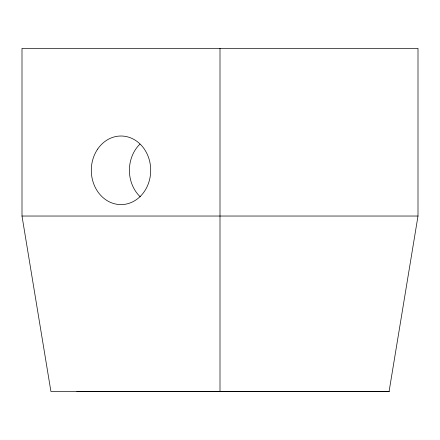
<?xml version="1.0" encoding="UTF-8"?>
<svg xmlns="http://www.w3.org/2000/svg" width="440" height="440" viewBox="0 0 440 440"><rect width="100%" height="100%" fill="white"/><g stroke="black" fill="none" stroke-linecap="round" stroke-linejoin="round"><path stroke-width="0.66" d="M364.408 391.452L389.076 391.501L418 216.035L418 48.373L22 48.373L22 216.035L50.925 391.501L389.076 391.501L76.939 391.534L166.458 391.38M22 216.035L418 216.035M357.412 391.391L349.976 391.38M346.214 391.38L389.076 391.501M220 48.373L220 391.501M140.278 196.834A34.293 29.7 -90 0 1 139.915 144.133M97.658 149.1A34.293 29.7 90 0 0 116.765 204.254A34.293 29.7 90 0 0 148.577 157.57A34.293 29.7 90 0 0 97.658 149.1"/></g></svg>
